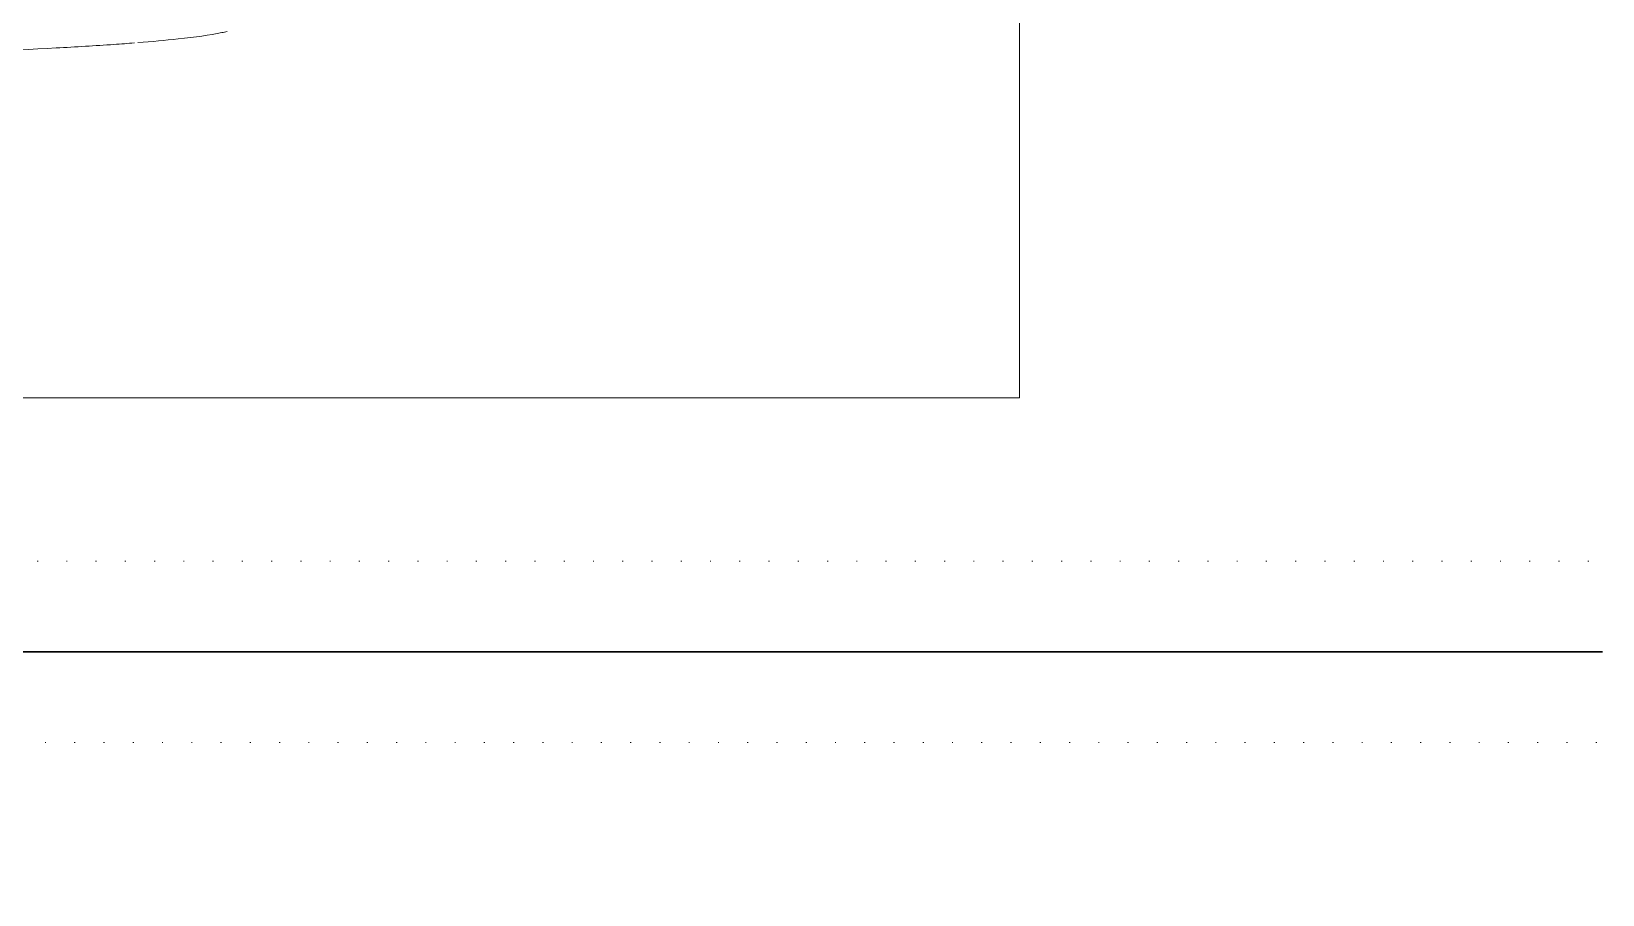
# Model space of a CAD drawing. Extents: x -2012 to 34975, y -1043 to 8321.
# Drawn here: x 31124.9 to 31298.1, y 862.8 to 957.9 of the extents above; entities that cross this region are included whole.
import ezdxf
from ezdxf.xclip import XClip

# ---------------------------------------------------------------- set-up
doc = ezdxf.new("R2010")
doc.units = 0
doc.header["$LTSCALE"] = 25
doc.header["$XCLIPFRAME"] = 0
doc.linetypes.add('DOT2', pattern=[0.125, 0, -0.125])
doc.layers.get('0').update_dxf_attribs({"color": 9, "lineweight": 9})
for name, color, linetype, lineweight in [('04', 9, 'Continuous', 9), ('06D', 9, 'Continuous', 9), ('20', 9, 'DOT2', 9), ('E-KABLO', 7, 'Continuous', 30)]:
    doc.layers.add(name, color=color, linetype=linetype, lineweight=lineweight)

# ---------------------------------------------------------------- blocks, each defined once
blk = doc.blocks.new('p-araba-polo')
for points, degree, knots in [([(0.578, 0.8067), (0.5852, 0.8073), (0.6136, 0.8094), (0.6943, 0.8142), (0.7938, 0.8181), (0.9022, 0.8216), (0.9869, 0.8238), (1.0486, 0.8241), (1.0808, 0.8236)], 3, [0, 0, 0, 0, 0.049552, 0.182368, 0.511137, 0.607099, 0.78604, 1, 1, 1, 1]), ([(0.4758, 0.7941), (0.4779, 0.7946), (0.4931, 0.7978), (0.5106, 0.8003), (0.5297, 0.8023)], 3, [0, 0, 0, 0, 0.124213, 1, 1, 1, 1]), ([(0.5894, 0.8074), (0.5894, 0.8074), (0.5894, 0.8074), (0.5894, 0.8074), (0.5894, 0.8074), (0.5894, 0.8074), (0.5894, 0.8074), (0.5894, 0.8074), (0.5894, 0.8074), (0.5894, 0.8074), (0.5894, 0.8074), (0.5894, 0.8074), (0.5894, 0.8074), (0.5894, 0.8074), (0.5894, 0.8074)], 7, [0, 0, 0, 0, 0, 0, 0, 0, 1, 1, 1, 1, 1, 1, 1, 1, 1, 1, 1, 1, 1, 1, 1])]:
    blk.add_open_spline(points, degree=degree, knots=knots)
blk.add_open_spline([(0.5299, 0.8024), (0.5443, 0.8039), (0.5588, 0.8052), (0.5741, 0.8064)], degree=3)
blk = doc.blocks.new('catikatirevizepergole-krt')
for points in [[(-30, 180), (-30, 110), (-800, 110), (-800, 180)], [(-30, 90), (-30, 0), (-800, 0), (-800, 90)]]:
    blk.add_lwpolyline(points, close=True)

msp = doc.modelspace()

# ---------------------------------------------------------------- linework, layer by layer
at = {"layer": '06D'}
msp.add_lwpolyline([(31233.84, 1167.5), (31233.84, 917.5), (30733.84, 917.5), (30733.84, 1167.5)], close=True, dxfattribs=at)
at = {"layer": 'E-KABLO', "color": 6}
msp.add_line((31298.1, 889.5), (31034.6, 889.5), dxfattribs=at)

# ---------------------------------------------------------------- block references
at = {"layer": '04'}
ref = msp.add_blockref('p-araba-polo', (31194.08, 1037.31), dxfattribs=dict(at, xscale=100, yscale=100, zscale=100, rotation=180))
XClip(ref).set_block_clipping_path([(-0.0924763951, -0.9835002962), (4.0650970395, 0.9845199444)])
at = {"layer": '20'}
msp.add_blockref('catikatirevizepergole-krt', (31581.35, 789.5), dxfattribs=at)

doc.saveas('drawing.dxf')
